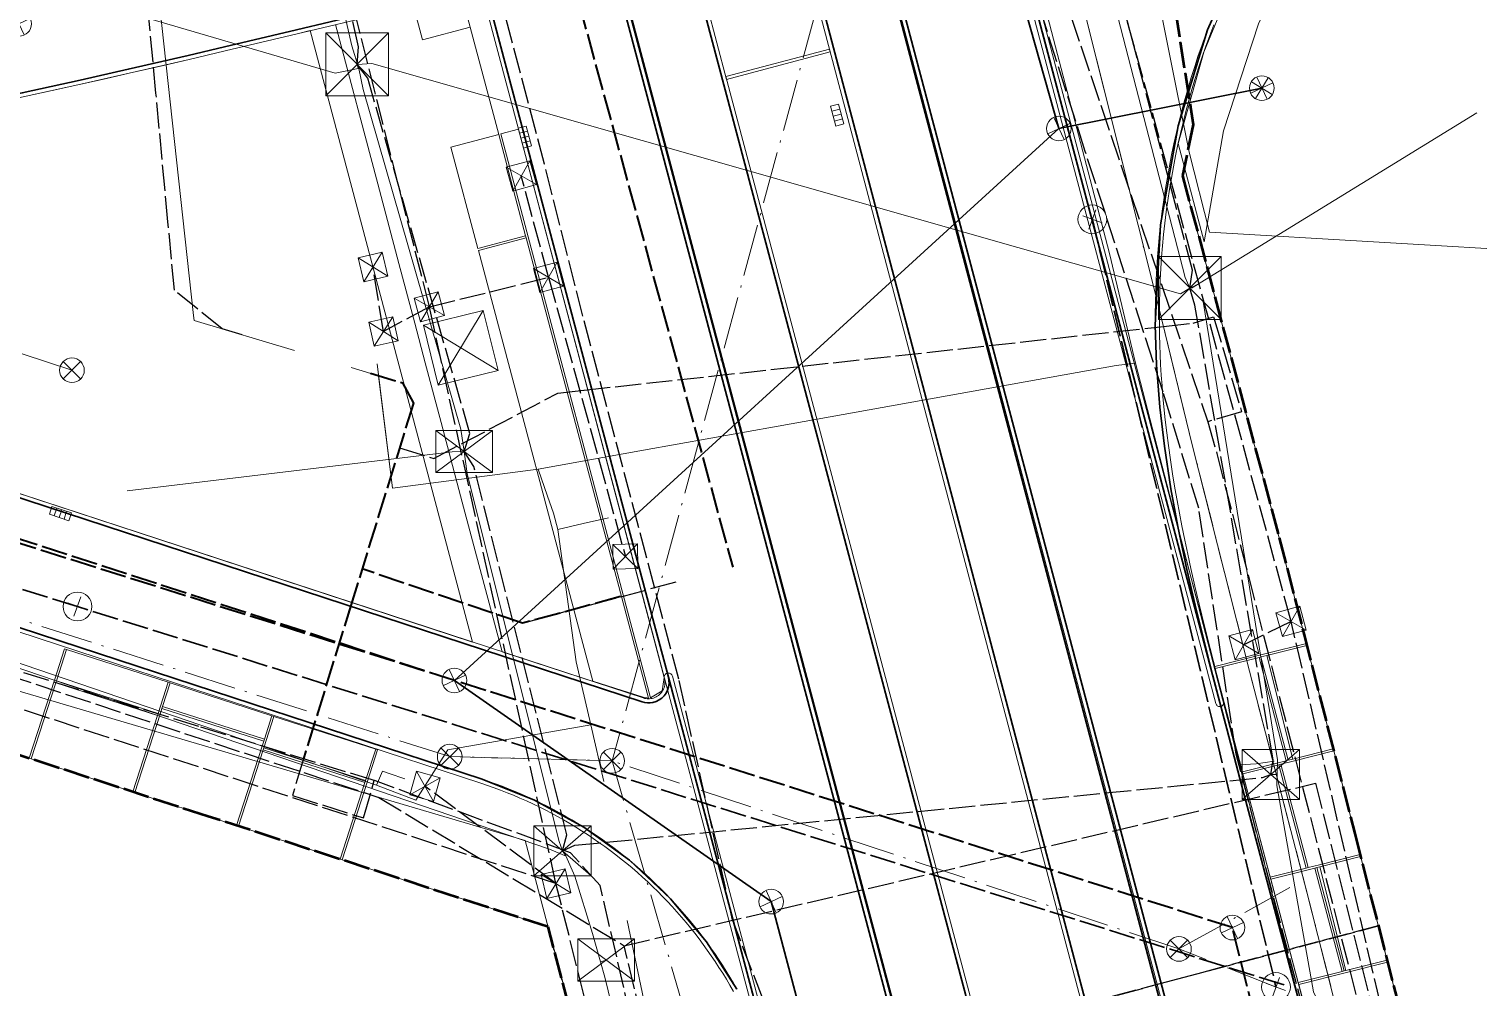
# Model space of a CAD drawing. Header units: metres. Extents: x 105014 to 106600, y 111320 to 118425.
# Drawn here: x 105329.2 to 105399.7, y 112750.4 to 112797 of the extents above; entities that cross this region are included whole.
import ezdxf

# ---------------------------------------------------------------- set-up
doc = ezdxf.new("R2010")
doc.units = ezdxf.units.M
doc.linetypes.add('DASHDOT', pattern=[3.556, 2.54, -0.508, 0, -0.508])
doc.linetypes.add('DASHED', pattern=[1.524, 1.27, -0.254])
for name, color, linetype, lineweight in [('00-BASE-LIMITE', 7, 'DASHED', 50), ('00-BASE-UE', 42, 'DASHED', 25), ('10-PAV-CALZADA-BRT', 12, 'CONTINUOUS', 30), ('10-PAV-CALZADA-MIXTA', 8, 'CONTINUOUS', 30), ('10-PAV-CICLORUTA', 76, 'CONTINUOUS', 18), ('10-PAV-SARDINEL', 252, 'CONTINUOUS', 13), ('20-EP-ZONA-DURA', 253, 'CONTINUOUS', 13), ('20-EP-ZONA-VERDE', 84, 'CONTINUOUS', 13), ('30-RED-ENEL-NODOS', 11, 'CONTINUOUS', 13), ('30-RED-ENEL-PROY', 1, 'DASHED', 25), ('30-RED-ETB-CAMARA', 151, 'CONTINUOUS', 13), ('30-RED-ETB-EXIST', 145, 'CONTINUOUS', 13), ('30-RED-ETB-PROY', 5, 'DASHED', 25), ('30-RED-MOVISTAR-PROY', 4, 'DASHED', 25), ('30-RED-VANTI-EXIST', 52, 'CONTINUOUS', 13), ('30-RED-VANTI-PROY', 2, 'DASHED', 25), ('30-RED-VANTI-RETIRO', 8, 'DASHDOT', 13), ('35-RH-ACUE-MATRIZ-PJ', 150, 'DASHED', 40), ('35-RH-ACUE-MENOR-EXIST', 151, 'CONTINUOUS', 13), ('35-RH-ACUE-MENOR-PROY', 5, 'DASHED', 25), ('35-RH-PLUV-COLECTOR', 96, 'CONTINUOUS', 30), ('35-RH-PLUV-INTERCEPTOR', 3, 'DASHED', 40), ('35-RH-PLUV-NODOS', 94, 'CONTINUOUS', 13), ('35-RH-PLUV-RETIRO', 8, 'DASHDOT', 13), ('36-RH-SAN-COLECTOR-PROY', 6, 'DASHED', 35), ('36-RH-SAN-POZOS', 216, 'CONTINUOUS', 13), ('60-PREDIAL-LOTE', 42, 'CONTINUOUS', 13)]:
    doc.layers.add(name, color=color, linetype=linetype, lineweight=lineweight)

# ---------------------------------------------------------------- blocks, each defined once
blk = doc.blocks.new('CAM_ETB_T_14')
for p, q in [((-1.39, -1.22), (1.39, 1.22)), ((-1.39, 1.22), (1.39, -1.22))]:
    blk.add_line(p, q)
blk.add_lwpolyline([(-1.39, -1.22), (1.39, -1.22), (1.39, 1.22), (-1.39, 1.22)], close=True)
blk = doc.blocks.new('CAM_ETB_T_16')
for p, q in [((-1.53, -1.53), (1.53, 1.53)), ((-1.53, 1.53), (1.53, -1.53))]:
    blk.add_line(p, q)
blk.add_lwpolyline([(-1.53, -1.53), (1.53, -1.53), (1.53, 1.53), (-1.53, 1.53)], close=True)
blk = doc.blocks.new('CAM_ETB_T_14A')
for p, q in [((-1.39, -1.22), (1.39, 1.22)), ((-1.39, 1.22), (1.39, -1.22))]:
    blk.add_line(p, q)
blk.add_lwpolyline([(-1.39, -1.22), (1.39, -1.22), (1.39, 1.22), (-1.39, 1.22)], close=True)
blk = doc.blocks.new('CAM_ETB_T_13')
for p, q in [((-1.375, -1.025), (1.375, 1.025)), ((-1.375, 1.025), (1.375, -1.025))]:
    blk.add_line(p, q)
blk.add_lwpolyline([(-1.375, -1.025), (1.375, -1.025), (1.375, 1.025), (-1.375, 1.025)], close=True)
blk = doc.blocks.new('CAJA_ENEL')
for p, q in [((-0.6, -0.6), (0.6, 0.6)), ((-0.6, 0.6), (0.6, -0.6))]:
    blk.add_line(p, q)
blk.add_lwpolyline([(-0.6, -0.6), (0.6, -0.6), (0.6, 0.6), (-0.6, 0.6)], close=True)
blk = doc.blocks.new('CT_ENEL')
for p, q in [((-1.5, -1.5), (1.5, 1.5)), ((-1.5, 1.5), (1.5, -1.5))]:
    blk.add_line(p, q)
blk.add_lwpolyline([(-1.5, -1.5), (1.5, -1.5), (1.5, 1.5), (-1.5, 1.5)], close=True)
blk = doc.blocks.new('POZO_SAN')
for p, q in [((-0.5, 0), (0.5, 0)), ((0, -0.5), (0, 0.5))]:
    blk.add_line(p, q)
blk.add_circle((0, 0), 0.7)
blk = doc.blocks.new('SUMIDERO')
for p, q in [((-0.25, -0.2), (-0.25, 0.2)), ((0, -0.2), (0, 0.2)), ((0.25, -0.2), (0.25, 0.2))]:
    blk.add_line(p, q)
blk.add_lwpolyline([(-0.5, -0.2), (0.5, -0.2), (0.5, 0.2), (-0.5, 0.2)], close=True)
blk = doc.blocks.new('POZO_PLUV')
for p, q in [((-0.42, -0.42), (0.42, 0.42)), ((-0.42, 0.42), (0.42, -0.42))]:
    blk.add_line(p, q)
blk.add_circle((0, 0), 0.6)

msp = doc.modelspace()

# ---------------------------------------------------------------- linework, layer by layer
at = {"layer": '00-BASE-LIMITE'}
for points in [[(105403.9137, 112818.8611), (105399.1897, 112815.9841), (105395.1695, 112813.6621), (105390.4523, 112811.0797), (105388.8345, 112810.2285), (105386.9195, 112809.2427), (105384.6201, 112808.0905), (105383.4393, 112807.5119), (105384.0041, 112803.9301), (105385.6897, 112793.2359), (105385.8225, 112792.3927), (105385.3009, 112789.8933), (105390.0035, 112772.2771), (105391.2157, 112767.5669), (105393.6763, 112757.8893), (105396.0021, 112748.7837), (105398.6051, 112738.5087), (105402.0385, 112725.0969)], [(105368.7619, 112699.3103), (105354.4515, 112753.3585), (105337.9219, 112758.7275), (105323.8061, 112763.3125), (105324.2143, 112764.6001), (105313.5091, 112768.2021), (105312.6971, 112768.4401), (105312.2591, 112768.5241), (105310.9491, 112768.9051), (105306.0401, 112770.4231), (105305.7745, 112770.5361), (105293.3541, 112774.4061), (105289.6941, 112775.5977), (105287.9911, 112776.1541)]]:
    msp.add_lwpolyline(points, dxfattribs=at)
at = {"layer": '00-BASE-UE'}
for points in [[(105384.0041, 112803.9301), (105385.6897, 112793.2359), (105385.8225, 112792.3927), (105385.3009, 112789.8933), (105390.0035, 112772.2771), (105391.2157, 112767.5669), (105393.6763, 112757.8893), (105394.8212, 112753.4073), (105357.0915, 112743.3877), (105354.4515, 112753.3585), (105337.9219, 112758.7275), (105323.8061, 112763.3125), (105324.2143, 112764.6001), (105313.5091, 112768.2021), (105312.6971, 112768.4401), (105312.2591, 112768.5241), (105310.9491, 112768.9051), (105306.0401, 112770.4231), (105305.7745, 112770.5361), (105293.3541, 112774.4061), (105289.6941, 112775.5977), (105287.9911, 112776.1541)], [(105368.7619, 112699.3103), (105357.0915, 112743.3877), (105394.8212, 112753.4073), (105396.0021, 112748.7837), (105396.0021, 112748.7837), (105398.6051, 112738.5087), (105402.0385, 112725.0969), (105406.1547, 112708.9561)]]:
    msp.add_lwpolyline(points, dxfattribs=at)
at = {"layer": '10-PAV-CALZADA-BRT'}
for points in [[(105369.4269, 112805.6577), (105420.4073, 112612.7045)], [(105412.9105, 112627.3773), (105366.4429, 112803.2507)], [(105361.1437, 112801.2933), (105371.9412, 112760.6341), (105394.7207, 112674.8553)], [(105391.3379, 112673.9571), (105368.5623, 112759.7211), (105357.7085, 112800.5921)]]:
    msp.add_lwpolyline(points, dxfattribs=at)
at = {"layer": '10-PAV-CALZADA-MIXTA'}
for points in [[(105384.8423, 112673.0919), (105374.5137, 112711.9853), (105368.9031, 112733.1131), (105365.9173, 112744.3563), (105365.6806, 112745.2479), (105360.3011, 112765.5049), (105359.2122, 112769.6053), (105351.6076, 112798.2411), (105349.2969, 112806.9424), (105349.2072, 112807.2803), (105346.9011, 112815.964), (105346.3181, 112818.1594), (105337.8211, 112851.5387), (105337.8177, 112851.5574), (105334.1546, 112873.8212)], [(105420.1563, 112614.9473), (105389.7224, 112729.9788), (105369.6824, 112805.7252)], [(105388.5062, 112801.4607), (105386.5148, 112796.9949), (105385.0831, 112792.3196), (105384.2326, 112787.5044), (105383.9759, 112782.6215), (105384.0375, 112780.6967), (105384.1971, 112778.6291), (105384.4193, 112776.7373), (105384.7365, 112774.6663), (105385.0743, 112772.8305), (105385.5127, 112770.7429), (105385.9127, 112769.0107), (105386.4453, 112766.8531), (105386.7777, 112765.5621), (105387.1147, 112764.272), (105385.2342, 112771.3798), (105377.8965, 112799.1125)], [(105377.8965, 112799.1125), (105378.4825, 112796.8977), (105378.4959, 112796.8495), (105387.1148, 112764.272), (105387.4555, 112762.9829), (105388.0939, 112760.5695), (105394.6933, 112735.6261), (105395.5053, 112732.5569), (105403.5419, 112702.1805)], [(105350.4087, 112798.9571), (105342.2119, 112796.9993), (105338.7099, 112796.1651), (105336.9579, 112795.7513), (105334.0359, 112795.0723), (105331.6953, 112794.5419), (105328.8819, 112793.9261), (105326.4153, 112793.4101), (105323.6405, 112792.8613), (105321.1117, 112792.3949), (105318.3511, 112791.9275), (105315.7807, 112791.5359), (105307.3477, 112790.5726), (105298.8731, 112790.0977), (105290.3853, 112790.1127), (105281.9125, 112790.6175)], [(105358.1622, 112797.9097), (105390.883, 112674.6961)], [(105363.6339, 112750.3151), (105362.1557, 112752.6196), (105360.4032, 112754.723), (105358.4035, 112756.5928), (105356.1874, 112758.2003), (105353.7892, 112759.5207), (105351.2457, 112760.5335), (105331.6483, 112766.9585), (105257.0695, 112791.4093)], [(105281.7125, 112789.6443), (105359.0229, 112764.2979), (105359.1529, 112764.2648), (105359.2861, 112764.2494), (105359.4202, 112764.2519), (105359.5527, 112764.2724), (105359.7064, 112764.32), (105359.8504, 112764.3916), (105359.9811, 112764.4854), (105360.0951, 112764.5989), (105360.1894, 112764.7293), (105360.2615, 112764.8731), (105360.3097, 112765.0265), (105360.3326, 112765.1858), (105360.3297, 112765.3466), (105360.3011, 112765.5049), (105365.6806, 112745.2479)]]:
    msp.add_lwpolyline(points, dxfattribs=at)
at = {"layer": '10-PAV-CICLORUTA'}
for points in [[(105350.6631, 112797.1223), (105348.3435, 112796.5063), (105347.9069, 112798.1501), (105350.2411, 112798.7111), (105350.6631, 112797.1223)], [(105353.3581, 112786.9741), (105351.0385, 112786.3581), (105349.7295, 112791.2873), (105352.0491, 112791.9033), (105353.3581, 112786.9741)], [(105359.3311, 112764.4817), (105359.0799, 112764.5205), (105356.6275, 112765.3119), (105351.0641, 112786.2615), (105353.3837, 112786.8775), (105359.3311, 112764.4817)]]:
    msp.add_lwpolyline(points, close=True, dxfattribs=at)
at = {"layer": '10-PAV-SARDINEL'}
for points in [[(105420.4073, 112612.7045), (105369.4313, 112805.6409), (105369.4544, 112805.631), (105369.4785, 112805.6242), (105369.5033, 112805.6204), (105389.5291, 112729.9276), (105419.963, 112614.8961)], [(105419.963, 112614.8961), (105389.5291, 112729.9276), (105369.5033, 112805.6204)], [(105369.6824, 112805.7252), (105389.7224, 112729.9788), (105420.1563, 112614.9473)], [(105391.0763, 112674.7475), (105358.3557, 112797.9605), (105357.6914, 112800.5236), (105357.7199, 112800.5491), (105368.5623, 112759.7211), (105391.3379, 112673.9571)], [(105386.8198, 112797.2353), (105386.6251, 112796.7174), (105386.4372, 112796.1959), (105386.2573, 112795.6739), (105386.0844, 112795.1484), (105385.9188, 112794.6208), (105385.7604, 112794.0905), (105385.6096, 112793.5585), (105385.4659, 112793.0237), (105385.33, 112792.4881), (105385.2014, 112791.95), (105385.0804, 112791.4109), (105384.9666, 112790.8685), (105384.8606, 112790.3259), (105384.762, 112789.7812), (105384.6711, 112789.2358), (105384.5879, 112788.6892), (105384.5121, 112788.1407), (105384.4438, 112787.5905), (105384.3835, 112787.0417), (105384.3308, 112786.4914), (105384.2856, 112785.939), (105384.2481, 112785.3878), (105384.2183, 112784.8357), (105384.1962, 112784.2831), (105384.1817, 112783.7299), (105384.175, 112783.1764), (105384.1759, 112782.6231), (105384.1829, 112782.1444), (105384.1953, 112781.6654), (105384.2135, 112781.1864), (105384.2372, 112780.7077), (105384.2686, 112780.1924), (105384.3055, 112779.6776), (105384.3481, 112779.1623), (105384.3961, 112778.6488), (105384.4622, 112778.0199), (105384.5361, 112777.3912), (105384.6173, 112776.7653), (105384.7153, 112776.075), (105384.8206, 112775.387), (105384.9337, 112774.6998), (105385.0406, 112774.0887), (105385.1528, 112773.4785), (105385.2705, 112772.8693), (105385.411, 112772.1739), (105385.5568, 112771.4795), (105385.708, 112770.7863), (105385.904, 112769.921), (105386.1072, 112769.0573), (105386.3696, 112767.979), (105386.6392, 112766.9022), (105386.8041, 112766.2572), (105386.9713, 112765.6125), (105387.3081, 112764.3229), (105387.3138, 112764.2904), (105387.3141, 112764.2573), (105387.309, 112764.2247), (105387.2986, 112764.1934), (105387.2831, 112764.1642), (105387.2631, 112764.1379), (105387.239, 112764.1153), (105387.2115, 112764.097), (105387.1814, 112764.0835), (105387.1494, 112764.0751), (105387.1165, 112764.072), (105387.0836, 112764.0745), (105387.0515, 112764.0823), (105387.0211, 112764.0953), (105386.9933, 112764.1131), (105386.9688, 112764.1353), (105386.9483, 112764.1611), (105386.9323, 112764.1901), (105386.9213, 112764.2212), (105385.0409, 112771.3286), (105377.7055, 112799.053)], [(105403.5419, 112702.1805), (105395.5053, 112732.5569), (105394.6933, 112735.6261), (105388.0939, 112760.5695), (105387.4555, 112762.9829), (105387.1148, 112764.272), (105378.4959, 112796.8495), (105378.4825, 112796.8977), (105377.8965, 112799.1125)], [(105377.8965, 112799.1125), (105385.2342, 112771.3798), (105387.1147, 112764.272), (105386.7777, 112765.5621), (105386.6104, 112766.2073), (105386.4453, 112766.8531), (105386.1754, 112767.931), (105385.9127, 112769.0107), (105385.7091, 112769.876), (105385.5127, 112770.7429), (105385.3612, 112771.4376), (105385.215, 112772.1335), (105385.0743, 112772.8305), (105384.9563, 112773.4414), (105384.8437, 112774.0534), (105384.7365, 112774.6663), (105384.6231, 112775.3554), (105384.5174, 112776.0458), (105384.4193, 112776.7373), (105384.3375, 112777.367), (105384.2635, 112777.9976), (105384.1971, 112778.6291), (105384.1488, 112779.1453), (105384.1061, 112779.662), (105384.069, 112780.1792), (105384.0375, 112780.6967), (105384.0137, 112781.1776), (105383.9955, 112781.6587), (105383.9829, 112782.1401), (105383.9759, 112782.6215), (105383.975, 112783.1775), (105383.9817, 112783.7334), (105383.9963, 112784.2892), (105384.0185, 112784.8448), (105384.0485, 112785.3999), (105384.0861, 112785.9547), (105384.1315, 112786.5088), (105384.1846, 112787.0622), (105384.2453, 112787.6149), (105384.3138, 112788.1666), (105384.3899, 112788.7174), (105384.4736, 112789.267), (105384.565, 112789.8155), (105384.664, 112790.3626), (105384.7706, 112790.9082), (105384.8847, 112791.4524), (105385.0065, 112791.9949), (105385.1357, 112792.5356), (105385.2725, 112793.0746), (105385.4167, 112793.6115), (105385.5684, 112794.1464), (105385.7274, 112794.6791), (105385.8939, 112795.2096), (105386.0678, 112795.7377), (105386.2489, 112796.2634), (105386.4374, 112796.7864), (105386.6331, 112797.3068)], [(105378.0898, 112799.1637), (105378.6755, 112796.9501), (105378.6889, 112796.9019), (105387.3082, 112764.3232), (105387.6489, 112763.034), (105388.2872, 112760.6207), (105394.8866, 112735.6773), (105395.6986, 112732.6081), (105403.7352, 112702.2317)], [(105328.8819, 112793.9261), (105330.2893, 112794.231), (105331.6953, 112794.5419), (105332.866, 112794.8053), (105334.0359, 112795.0723), (105335.4973, 112795.41), (105336.9579, 112795.7513), (105338.7099, 112796.1651), (105342.2119, 112796.9993), (105350.4087, 112798.9571)], [(105350.4497, 112798.7613), (105342.2583, 112796.8048), (105338.7561, 112795.9705), (105337.0037, 112795.5566), (105335.5426, 112795.2152), (105334.0807, 112794.8774), (105332.9102, 112794.6103), (105331.7389, 112794.3467), (105330.332, 112794.0356), (105328.9238, 112793.7305)], [(105384.649, 112673.0406), (105374.3204, 112711.934), (105368.7098, 112733.0618), (105365.724, 112744.305), (105365.4873, 112745.1966), (105360.1078, 112765.4536), (105359.0189, 112769.554), (105351.4143, 112798.1898)], [(105351.6076, 112798.2411), (105359.2122, 112769.6053), (105360.3011, 112765.5049), (105365.6806, 112745.2479), (105365.9173, 112744.3563), (105368.9031, 112733.1131), (105374.5137, 112711.9853), (105384.8423, 112673.0919)], [(105390.883, 112674.6961), (105358.1622, 112797.9097)], [(105358.3557, 112797.9605), (105391.0763, 112674.7475)], [(105257.0695, 112791.4093), (105331.6483, 112766.9585), (105351.2457, 112760.5335), (105351.5703, 112760.4243), (105351.8931, 112760.3101), (105352.2141, 112760.1908), (105352.5332, 112760.0666), (105352.8503, 112759.9375), (105353.1654, 112759.8034), (105353.4784, 112759.6645), (105353.7892, 112759.5207), (105354.0977, 112759.3721), (105354.4038, 112759.2187), (105354.7076, 112759.0606), (105355.0088, 112758.8978), (105355.3075, 112758.7303), (105355.6036, 112758.5582), (105355.8969, 112758.3815), (105356.1874, 112758.2003), (105356.4751, 112758.0146), (105356.7599, 112757.8245), (105357.0417, 112757.6299), (105357.3205, 112757.431), (105357.5961, 112757.2278), (105357.8685, 112757.0204), (105358.1377, 112756.8087), (105358.4035, 112756.5928), (105358.666, 112756.3729), (105358.925, 112756.1489), (105359.1805, 112755.9209), (105359.4324, 112755.689), (105359.6807, 112755.4532), (105359.9253, 112755.2135), (105360.1662, 112754.9701), (105360.4032, 112754.723), (105360.6364, 112754.4722), (105360.8656, 112754.2178), (105361.0909, 112753.9599), (105361.3121, 112753.6985), (105361.5293, 112753.4338), (105361.7423, 112753.1656), (105361.9511, 112752.8942), (105362.1557, 112752.6196), (105362.356, 112752.3418), (105362.5519, 112752.061), (105362.7435, 112751.7771), (105362.9306, 112751.4903), (105363.1132, 112751.2007), (105363.2914, 112750.9082), (105363.4649, 112750.613), (105363.6339, 112750.3151)], [(105363.4593, 112750.2176), (105363.2917, 112750.513), (105363.1197, 112750.8055), (105362.9425, 112751.0966), (105362.7621, 112751.3827), (105362.5776, 112751.6655), (105362.387, 112751.9478), (105362.192, 112752.2273), (105361.9944, 112752.5014), (105361.7916, 112752.7735), (105361.5847, 112753.0424), (105361.3737, 112753.3081), (105361.1585, 112753.5705), (105360.9393, 112753.8295), (105360.716, 112754.0852), (105360.489, 112754.3369), (105360.2578, 112754.5857), (105360.0227, 112754.8308), (105359.7846, 112755.0714), (105359.5418, 112755.3092), (105359.2956, 112755.5432), (105359.0467, 112755.7722), (105358.7927, 112755.9989), (105358.5364, 112756.2206), (105358.2763, 112756.4385), (105358.0121, 112756.653), (105357.7461, 112756.8622), (105357.4772, 112757.0669), (105357.203, 112757.2691), (105356.9269, 112757.4662), (105356.6476, 112757.659), (105356.3651, 112757.8476), (105356.0803, 112758.0314), (105355.7927, 112758.2108), (105355.5017, 112758.3861), (105355.2084, 112758.5566), (105354.913, 112758.7222), (105354.6139, 112758.8839), (105354.3126, 112759.0407), (105354.0108, 112759.192), (105353.7026, 112759.3404), (105353.3958, 112759.4824), (105353.0848, 112759.6204), (105352.7731, 112759.753), (105352.4592, 112759.8808), (105352.143, 112760.0039), (105351.8249, 112760.122), (105351.505, 112760.2352), (105351.1827, 112760.3437), (105331.586, 112766.7685), (105257.0092, 112791.2186)], [(105365.6806, 112745.2479), (105360.3011, 112765.5049), (105360.3194, 112765.4222), (105360.3305, 112765.3382), (105360.3346, 112765.2535), (105360.3314, 112765.1689), (105360.3211, 112765.0847), (105360.3037, 112765.0018), (105360.2794, 112764.9207), (105360.2483, 112764.8419), (105360.2106, 112764.766), (105360.1666, 112764.6935), (105360.1166, 112764.6251), (105360.0611, 112764.5611), (105360.0003, 112764.5021), (105359.9347, 112764.4484), (105359.8649, 112764.4005), (105359.7912, 112764.3586), (105359.7142, 112764.3232), (105359.6345, 112764.2944), (105359.5527, 112764.2724), (105359.4773, 112764.2585), (105359.401, 112764.2505), (105359.3244, 112764.2483), (105359.2478, 112764.252), (105359.1717, 112764.2615), (105359.0966, 112764.2768), (105359.0229, 112764.2979), (105281.7125, 112789.6443)], [(105281.781, 112789.8323), (105359.0807, 112764.4894), (105359.1446, 112764.4712), (105359.2054, 112764.4588), (105359.2654, 112764.4513), (105359.3257, 112764.4484), (105359.3874, 112764.4502), (105359.4488, 112764.4566), (105359.5084, 112764.4676), (105359.5745, 112764.4853), (105359.6387, 112764.5086), (105359.7002, 112764.5369), (105359.7586, 112764.5702), (105359.814, 112764.6081), (105359.8668, 112764.6513), (105359.9159, 112764.6989), (105359.9601, 112764.7498), (105360, 112764.8045), (105360.0357, 112764.8633), (105360.0657, 112764.924), (105360.0901, 112764.9857), (105360.1097, 112765.0509), (105360.1236, 112765.1171), (105360.1319, 112765.1852), (105360.1344, 112765.2526), (105360.1312, 112765.32), (105360.1222, 112765.3879), (105360.1077, 112765.4536), (105360.1058, 112765.4618), (105360.1013, 112765.4959), (105360.1027, 112765.5303), (105360.11, 112765.5639), (105360.1229, 112765.5957), (105360.1411, 112765.6249), (105360.1641, 112765.6505), (105360.1911, 112765.6719), (105360.2213, 112765.6882), (105360.2539, 112765.6992), (105360.2879, 112765.7044), (105360.3223, 112765.7037), (105360.356, 112765.6972), (105360.3882, 112765.6849), (105360.4177, 112765.6673), (105360.4438, 112765.645), (105360.4657, 112765.6184), (105360.4827, 112765.5886), (105360.4944, 112765.5562), (105360.4965, 112765.548), (105365.8737, 112745.3)]]:
    msp.add_lwpolyline(points, dxfattribs=at)
at = {"layer": '20-EP-ZONA-DURA'}
for points in [[(105361.7094, 112799.9426), (105366.7576, 112801.2764), (105368.1741, 112795.9154), (105363.1343, 112794.5769), (105361.7094, 112799.9426)], [(105389.3733, 112766.6537), (105386.8645, 112766.0229), (105386.8041, 112766.2572), (105386.6392, 112766.9022), (105386.3696, 112767.979), (105386.1072, 112769.0573), (105385.904, 112769.921), (105385.708, 112770.7863), (105385.5568, 112771.4795), (105385.411, 112772.1739), (105385.2705, 112772.8693), (105385.1528, 112773.4785), (105385.0406, 112774.0887), (105384.9337, 112774.6998), (105384.8206, 112775.387), (105384.7153, 112776.075), (105384.6173, 112776.7653), (105384.5361, 112777.3912), (105384.4622, 112778.0199), (105384.3961, 112778.6488), (105384.3481, 112779.1623), (105384.3055, 112779.6776), (105384.2686, 112780.1924), (105384.2372, 112780.7077), (105384.2135, 112781.1864), (105384.1953, 112781.6654), (105384.1829, 112782.1444), (105384.1759, 112782.6231), (105384.175, 112783.1764), (105384.1817, 112783.7299), (105384.1962, 112784.2831), (105384.2183, 112784.8357), (105384.2481, 112785.3878), (105384.2856, 112785.939), (105384.3308, 112786.4914), (105384.3835, 112787.0417), (105384.4438, 112787.5905), (105384.5121, 112788.1407), (105384.5879, 112788.6892), (105384.6711, 112789.2358), (105384.762, 112789.7812), (105384.8606, 112790.3259), (105384.9666, 112790.8685), (105385.0804, 112791.4109), (105385.0906, 112791.4566), (105385.3827, 112790.3538), (105385.3009, 112789.8933), (105390.0035, 112772.2771), (105391.2157, 112767.5669), (105391.3232, 112767.1441), (105389.3733, 112766.6537)], [(105392.6281, 112762.0119), (105390.6631, 112761.5177), (105389.3975, 112766.5567), (105391.3479, 112767.0471), (105392.6281, 112762.0119)], [(105335.4592, 112763.6331), (105334.2601, 112759.9169), (105329.3142, 112761.5234), (105330.5104, 112765.2297), (105335.4592, 112763.6331)], [(105340.5335, 112762.0999), (105339.3005, 112758.2797), (105337.9219, 112758.7275), (105334.3552, 112759.886), (105335.5849, 112763.6971), (105335.677, 112763.9825), (105340.6257, 112762.3853), (105340.5335, 112762.0999)], [(105345.5468, 112760.3773), (105344.3422, 112756.6421), (105339.3958, 112758.2487), (105340.598, 112761.9739), (105345.5468, 112760.3773)], [(105393.9353, 112756.8755), (105391.9557, 112756.3777), (105391.4109, 112756.2413), (105390.0813, 112761.2685), (105390.6875, 112761.4207), (105392.6528, 112761.9149), (105393.6763, 112757.8893), (105393.9353, 112756.8755)], [(105393.9353, 112756.8755), (105396.0021, 112748.7837), (105396.5542, 112746.6042), (105394.5405, 112746.0979), (105392.2799, 112745.5293), (105390.9499, 112750.5569), (105393.2723, 112751.1407), (105395.2689, 112751.6429), (105395.2447, 112751.7397), (105393.2479, 112751.2377), (105391.9801, 112756.2809), (105393.9573, 112756.7781), (105393.9353, 112756.8755)]]:
    msp.add_lwpolyline(points, close=True, dxfattribs=at)
for points in [[(105347.9069, 112798.1501), (105348.3435, 112796.5063), (105350.663, 112797.1223), (105352.049, 112791.9033), (105349.7295, 112791.2873), (105351.0385, 112786.3581), (105353.358, 112786.9741), (105353.3836, 112786.8775), (105351.0641, 112786.2615), (105356.6275, 112765.3119), (105359.0799, 112764.5205), (105359.3311, 112764.4817), (105359.3398, 112764.4488), (105359.3257, 112764.4484), (105359.2654, 112764.4513), (105359.2054, 112764.4588), (105359.1446, 112764.4712), (105359.0807, 112764.4894), (105352.2129, 112766.741), (105350.2801, 112774.0189), (105349.2521, 112777.8903), (105348.4809, 112780.7939), (105347.9669, 112782.7295), (105347.1957, 112785.6331), (105346.1677, 112789.5045), (105344.1115, 112797.2473)], [(105257.0092, 112791.2186), (105331.586, 112766.7685), (105351.1827, 112760.3437), (105351.505, 112760.2352), (105351.8249, 112760.122), (105352.143, 112760.0039), (105352.4592, 112759.8808), (105352.7731, 112759.753), (105353.0848, 112759.6204), (105353.3958, 112759.4824), (105353.7026, 112759.3404), (105354.0108, 112759.192), (105354.3126, 112759.0407), (105354.6139, 112758.8839), (105354.913, 112758.7222), (105355.2084, 112758.5566), (105355.5017, 112758.3861), (105355.7927, 112758.2108), (105356.0803, 112758.0314), (105356.3651, 112757.8476), (105356.6476, 112757.659), (105356.9269, 112757.4662), (105357.203, 112757.2691), (105357.4772, 112757.0669), (105357.7461, 112756.8622), (105358.0121, 112756.653), (105358.2763, 112756.4385), (105358.5364, 112756.2206), (105358.7927, 112755.9989), (105359.0467, 112755.7722), (105359.2956, 112755.5432), (105359.5418, 112755.3092), (105359.7846, 112755.0714), (105360.0227, 112754.8308), (105360.2578, 112754.5857), (105360.489, 112754.3369), (105360.716, 112754.0852), (105360.9393, 112753.8295), (105361.1585, 112753.5705), (105361.3737, 112753.3081), (105361.5847, 112753.0424), (105361.7916, 112752.7735), (105361.9944, 112752.5014), (105362.192, 112752.2273), (105362.387, 112751.9478), (105362.5776, 112751.6655), (105362.7621, 112751.3827), (105362.9425, 112751.0966), (105363.1197, 112750.8055), (105363.2917, 112750.513), (105363.4593, 112750.2176)], [(105361.2902, 112727.5299), (105354.4515, 112753.3585), (105344.4373, 112756.6112), (105345.6725, 112760.4413), (105346.1639, 112761.9639), (105346.0684, 112761.9948), (105341.1201, 112763.5918), (105341.0251, 112763.6225), (105336.0763, 112765.2197), (105335.9849, 112765.2507), (105331.0325, 112766.8475), (105330.9373, 112766.8783), (105330.4459, 112765.3557), (105329.2191, 112761.5543), (105324.2737, 112763.1606)]]:
    msp.add_lwpolyline(points, dxfattribs=at)
at = {"layer": '20-EP-ZONA-VERDE'}
for points in [[(105394.5431, 112806.6951), (105391.4274, 112802.1921), (105388.9926, 112797.2874), (105387.2894, 112792.0831), (105386.3535, 112786.6879), (105385.0905, 112791.4569), (105386.3352, 112795.8997), (105388.0843, 112800.1691), (105390.3145, 112804.208), (105392.9959, 112807.9625), (105398.3318, 112813.7717), (105404.2029, 112819.0393), (105407.7717, 112821.3524), (105408.5465, 112821.8527), (105410.1535, 112822.9445), (105410.8894, 112823.4445), (105413.2317, 112825.0357), (105415.2669, 112826.4998), (105415.9897, 112827.0187), (105410.4159, 112822.1659), (105404.9807, 112817.1584), (105399.6883, 112812.0001), (105394.5431, 112806.6951)], [(105350.7797, 112767.2109), (105281.7749, 112789.8343), (105281.5744, 112790.1798), (105281.8949, 112790.4183), (105290.3792, 112789.9127), (105298.8786, 112789.8977), (105307.3646, 112790.3733), (105315.8091, 112791.3379), (105318.3829, 112791.7299), (105321.1467, 112792.1979), (105323.6781, 112792.6649), (105326.4553, 112793.2141), (105328.9237, 112793.7307), (105331.7389, 112794.3467), (105334.0807, 112794.8773), (105337.0037, 112795.5567), (105338.7561, 112795.9705), (105342.2583, 112796.8047), (105342.8813, 112796.9537), (105350.7797, 112767.2109)], [(105360.0989, 112765.4871), (105359.991, 112764.8375), (105359.4327, 112764.4889), (105352.1457, 112791.9289), (105353.0155, 112792.1599), (105360.0989, 112765.4871)], [(105331.0325, 112766.8475), (105330.541, 112765.3248), (105330.5104, 112765.2297), (105329.3143, 112761.5235), (105329.2191, 112761.5543), (105330.4459, 112765.3557), (105330.9373, 112766.8783), (105331.0325, 112766.8475)], [(105335.9811, 112765.2505), (105335.4898, 112763.728), (105330.541, 112765.3248), (105331.0325, 112766.8475), (105335.9811, 112765.2505)], [(105391.3479, 112767.0471), (105389.3975, 112766.5567), (105389.1171, 112766.4861), (105389.0201, 112766.4618), (105386.8895, 112765.9261), (105386.8645, 112766.0229), (105389.3733, 112766.6537), (105391.3231, 112767.1441), (105391.3479, 112767.0471)], [(105390.3468, 112761.4383), (105388.2129, 112760.9017), (105386.8895, 112765.9261), (105389.0201, 112766.4618), (105390.3468, 112761.4383)], [(105390.4435, 112761.4631), (105390.3468, 112761.4383), (105389.0201, 112766.4618), (105389.1171, 112766.4861), (105390.4435, 112761.4631)], [(105335.4898, 112763.728), (105335.4592, 112763.6331), (105330.5104, 112765.2297), (105330.541, 112765.3248), (105335.4898, 112763.728)], [(105336.0763, 112765.2197), (105335.7077, 112764.0776), (105335.677, 112763.9825), (105335.5849, 112763.6971), (105334.3553, 112759.8861), (105334.2601, 112759.9169), (105335.4592, 112763.6331), (105335.4898, 112763.728), (105335.9811, 112765.2505), (105336.0763, 112765.2197)], [(105341.0251, 112763.6225), (105340.6565, 112762.4805), (105335.7077, 112764.0776), (105336.0763, 112765.2197), (105341.0251, 112763.6225)], [(105340.6565, 112762.4805), (105340.6257, 112762.3853), (105335.677, 112763.9825), (105335.7077, 112764.0776), (105340.6565, 112762.4805)], [(105341.1201, 112763.5918), (105340.6287, 112762.069), (105340.598, 112761.9739), (105339.3959, 112758.2491), (105339.3005, 112758.2797), (105340.5335, 112762.0999), (105340.6257, 112762.3853), (105340.6565, 112762.4805), (105341.0251, 112763.6225), (105341.1201, 112763.5918)], [(105346.0687, 112761.9947), (105345.5774, 112760.4723), (105340.6287, 112762.069), (105341.1201, 112763.5918), (105346.0687, 112761.9947)], [(105345.5774, 112760.4723), (105345.5468, 112760.3773), (105340.598, 112761.9739), (105340.6287, 112762.069), (105345.5774, 112760.4723)], [(105346.1639, 112761.9639), (105345.6725, 112760.4413), (105344.4373, 112756.6113), (105344.3421, 112756.6419), (105345.5468, 112760.3773), (105345.5774, 112760.4723), (105346.0687, 112761.9947), (105346.1639, 112761.9639)], [(105392.6583, 112761.9163), (105390.6875, 112761.4207), (105390.0813, 112761.2685), (105389.9843, 112761.2438), (105388.2385, 112760.8049), (105388.2129, 112760.9017), (105390.3468, 112761.4383), (105390.4435, 112761.4631), (105390.6631, 112761.5177), (105392.6339, 112762.0133), (105392.6583, 112761.9163)], [(105391.3142, 112756.2165), (105389.5685, 112755.7775), (105388.2385, 112760.8049), (105389.9843, 112761.2438), (105391.3142, 112756.2165)], [(105391.4109, 112756.2413), (105391.3142, 112756.2165), (105389.9843, 112761.2438), (105390.0813, 112761.2685), (105391.4109, 112756.2413)], [(105393.9573, 112756.7781), (105391.9801, 112756.2809), (105391.8244, 112756.2419), (105391.7278, 112756.2172), (105389.5941, 112755.6809), (105389.5685, 112755.7775), (105391.3142, 112756.2165), (105391.4109, 112756.2413), (105391.9557, 112756.3777), (105393.9353, 112756.8755), (105393.9573, 112756.7781)], [(105393.058, 112751.1899), (105390.9243, 112750.6535), (105389.5941, 112755.6809), (105391.7278, 112756.2172), (105393.058, 112751.1899)], [(105393.1545, 112751.2149), (105393.058, 112751.1899), (105391.7278, 112756.2172), (105391.8244, 112756.2419), (105393.1545, 112751.2149)], [(105395.2689, 112751.6429), (105393.2723, 112751.1407), (105390.9499, 112750.5569), (105390.9243, 112750.6535), (105393.058, 112751.1899), (105393.1545, 112751.2149), (105393.2479, 112751.2377), (105395.2447, 112751.7397), (105395.2689, 112751.6429)]]:
    msp.add_lwpolyline(points, close=True, dxfattribs=at)
msp.add_lwpolyline([(105394.9139, 112674.9067), (105363.0953, 112794.7235), (105368.1365, 112796.0573), (105412.7001, 112627.3907)], dxfattribs=at)
at = {"layer": '30-RED-ENEL-PROY'}
for points in [[(105348.6809, 112783.5167), (105340.6927, 112815.0525)], [(105390.5825, 112768.2109), (105379.7527, 112807.9371)], [(105354.4735, 112784.9551), (105353.1497, 112789.8907)], [(105346.4483, 112782.3207), (105345.9399, 112785.4495)], [(105348.6809, 112783.5167), (105354.4735, 112784.9551)], [(105354.4735, 112784.9551), (105358.2095, 112771.3711)], [(105348.6809, 112783.5167), (105346.4483, 112782.3207)], [(105354.8349, 112755.4595), (105348.6809, 112783.5167)], [(105390.5825, 112768.2109), (105388.2851, 112767.0825)], [(105395.2685, 112748.1281), (105390.5825, 112768.2109)], [(105354.8349, 112755.4595), (105327.8609, 112764.2619)], [(105354.8349, 112755.4595), (105348.4661, 112760.1939)], [(105361.4157, 112729.2901), (105354.8349, 112755.4595)]]:
    msp.add_lwpolyline(points, dxfattribs=at)
at = {"layer": '30-RED-ETB-EXIST'}
for points in [[(105385.657, 112784.429), (105385.43, 112784.945), (105376.131, 112820.997), (105376.077, 112821.184)], [(105270.155, 112816.418), (105270.647, 112816.43), (105344.101, 112794.878), (105345.211, 112795.11), (105345.169, 112795.31)], [(105345.169, 112795.31), (105345.248, 112795.118), (105344.913, 112796.221), (105340.463, 112815.604), (105340.541, 112815.622)], [(105345.169, 112795.31), (105345.885, 112795.354), (105385.202, 112784.158), (105385.657, 112784.429)], [(105350.367, 112776.477), (105350.215, 112777.567), (105345.458, 112794.089), (105345.248, 112795.118), (105345.211, 112795.11), (105345.169, 112795.31)], [(105385.657, 112784.429), (105385.967, 112784.577), (105385.743, 112784.43), (105399.605, 112792.948)], [(105389.593, 112760.77), (105389.905, 112760.763), (105389.921, 112761.481), (105386.305, 112783.773), (105385.657, 112784.429)], [(105333.983, 112774.562), (105349.788, 112776.468), (105350.367, 112776.477)], [(105355.152, 112757.057), (105354.984, 112757.503), (105350.519, 112775.387), (105350.367, 112776.477)], [(105309.228, 112772.358), (105309.139, 112772.389), (105309.199, 112772.56), (105309.798, 112772.394), (105354.522, 112757.138), (105355.323, 112756.8), (105355.152, 112757.057)], [(105392.308, 112748.784), (105392.297, 112748.822), (105391.663, 112750.192), (105389.894, 112760.236), (105389.905, 112760.763), (105389.593, 112760.77)], [(105357.273, 112751.739), (105356.997, 112751.66), (105356.607, 112753.026), (105355.759, 112755.822), (105355.312, 112756.815), (105355.152, 112757.057)], [(105364.165, 112722.611), (105364.102, 112722.66), (105357.212, 112750.909), (105356.997, 112751.66), (105357.273, 112751.739)]]:
    msp.add_lwpolyline(points, dxfattribs=at)
at = {"layer": '30-RED-ETB-PROY'}
for points in [[(105385.657, 112784.429), (105385.788, 112785.295), (105376.377, 112821.263), (105376.12, 112821.196)], [(105345.169, 112795.31), (105345.229, 112796.165), (105340.986, 112815.103), (105340.541, 112815.622)], [(105350.367, 112776.477), (105350.649, 112777.357), (105345.68, 112794.636), (105345.169, 112795.31)], [(105389.593, 112760.77), (105389.707, 112761.474), (105385.904, 112783.606), (105385.657, 112784.429)], [(105355.152, 112757.057), (105355.36, 112757.835), (105350.842, 112775.752), (105350.367, 112776.477)], [(105355.152, 112757.057), (105355.758, 112757.321), (105389.186, 112760.622), (105389.593, 112760.77)]]:
    msp.add_lwpolyline(points, dxfattribs=at)
at = {"layer": '30-RED-MOVISTAR-PROY'}
for points in [[(105293.3623, 112777.0989), (105346.2173, 112759.6531), (105358.153, 112752.4342)], [(105358.153, 112752.4342), (105391.7664, 112760.338)], [(105391.7664, 112760.338), (105404.7437, 112708.8721)], [(105376.8583, 112674.7729), (105358.153, 112752.4342)]]:
    msp.add_lwpolyline(points, dxfattribs=at)
at = {"layer": '30-RED-VANTI-EXIST'}
msp.add_lwpolyline([(105404.174, 112704.7463), (105399.4901, 112723.0879), (105395.1871, 112739.8297), (105391.4599, 112754.6095), (105388.5559, 112765.7855), (105385.7759, 112776.8073), (105384.1601, 112783.4215), (105380.0941, 112799.6583), (105375.8063, 112816.3761), (105372.2757, 112829.6353), (105369.5193, 112839.9789), (105369.2644, 112841.0077)], dxfattribs=at)
at = {"layer": '30-RED-VANTI-PROY'}
for points in [[(105370.8717, 112727.7386), (105367.6003, 112740.4501), (105365.9161, 112746.3363), (105364.9097, 112749.8135), (105363.4193, 112753.6937), (105360.8135, 112765.3983), (105356.1427, 112783.0601), (105354.2839, 112790.4611), (105347.9201, 112814.3913), (105345.8427, 112821.9247), (105340.7719, 112840.2541), (105339.0697, 112847.9581), (105337.7281, 112853.7557), (105335.1097, 112861.1567), (105334.4737, 112866.8803), (105334.4435, 112872.6391)], [(105404.174, 112704.7463), (105402.9895, 112704.4563), (105396.6479, 112728.4693), (105387.9059, 112761.7587), (105386.0875, 112773.7159), (105384.3641, 112779.3589), (105380.5699, 112791.0797), (105377.9201, 112799.4449), (105375.3649, 112809.1649), (105375.2443, 112810.5545), (105373.5309, 112817.1261), (105371.2705, 112824.9245), (105370.1995, 112831.9597), (105369.2644, 112841.0077)]]:
    msp.add_lwpolyline(points, dxfattribs=at)
at = {"layer": '30-RED-VANTI-RETIRO'}
msp.add_lwpolyline([(105404.174, 112704.7463), (105399.4901, 112723.0879), (105395.1871, 112739.8297), (105391.4599, 112754.6095), (105388.5559, 112765.7855), (105385.7759, 112776.8073), (105384.1601, 112783.4215), (105380.0941, 112799.6583), (105375.8063, 112816.3761), (105372.2757, 112829.6353), (105369.5193, 112839.9789), (105369.2644, 112841.0077)], dxfattribs=at)
at = {"layer": '35-RH-ACUE-MATRIZ-PJ'}
for points in [[(105354.3102, 112872.6247), (105348.677, 112872.3574), (105339.3455, 112872.0888), (105340.1054, 112866.2419), (105343.2989, 112849.6234), (105344.06, 112846.2737), (105345.3551, 112840.5741), (105347.1048, 112834.3239), (105355.5593, 112799.7184), (105363.4299, 112770.852)], [(105345.8137, 112780.2864), (105347.3691, 112779.822), (105347.8995, 112778.8288), (105344.9231, 112769.1953), (105342.5559, 112761.5333)], [(105357.9752, 112769.4224), (105353.2077, 112768.1214), (105345.4087, 112770.7671)]]:
    msp.add_lwpolyline(points, dxfattribs=at)
at = {"layer": '35-RH-ACUE-MENOR-EXIST'}
for points in [[(105430.12, 113196.66), (105430.47, 113184.09), (105429.71, 113172.11), (105427.46, 113149.85), (105418.35, 113096.42), (105402.88, 113040.6), (105370.95, 112932.9), (105365.94, 112912.26), (105364.32, 112879.99), (105365.5, 112853.31), (105367.86, 112839.31), (105381.75, 112786.11)], [(105430.12, 113196.66), (105430.47, 113184.09), (105429.71, 113172.11), (105427.46, 113149.85), (105418.35, 113096.42), (105402.88, 113040.6), (105370.95, 112932.9), (105365.94, 112912.26), (105364.32, 112879.99), (105365.5, 112853.31), (105367.86, 112839.31), (105381.75, 112786.11)], [(105142.7782, 112826.6219), (105290.85, 112779.12), (105346.1, 112760.24)], [(105337.2364, 112782.8473), (105337.21, 112783.09), (105335.4627, 112799.1582), (105334.25, 112810.31), (105332.57, 112816.32)], [(105381.75, 112786.11), (105383.01, 112780.78)], [(105381.75, 112786.11), (105383.01, 112780.78)], [(105342.1266, 112781.3872), (105337.2364, 112782.8473)], [(105346.89, 112774.69), (105346.14, 112780.74)], [(105382.08, 112780.66), (105383.01, 112780.78)], [(105382.08, 112780.66), (105383.01, 112780.78)], [(105383.01, 112780.78), (105388.07, 112761.24)], [(105383.01, 112780.78), (105388.07, 112761.24)], [(105346.89, 112774.69), (105346.2109, 112780.1678), (105344.8766, 112780.5662)], [(105346.89, 112774.69), (105346.2109, 112780.1678)], [(105382.08, 112780.66), (105365.643, 112777.7129), (105359.0869, 112776.5374), (105353.97, 112775.62)], [(105382.08, 112780.66), (105365.643, 112777.7129), (105359.0869, 112776.5374), (105353.97, 112775.62)], [(105353.97, 112775.62), (105346.89, 112774.69)], [(105353.97, 112775.62), (105346.89, 112774.69)], [(105353.97, 112775.62), (105354.42, 112774.31)], [(105353.97, 112775.62), (105354.42, 112774.31)], [(105354.42, 112774.31), (105354.71, 112773.48)], [(105354.42, 112774.31), (105354.71, 112773.48)], [(105354.71, 112773.48), (105354.93, 112772.68)], [(105354.71, 112773.48), (105354.93, 112772.68)], [(105354.93, 112772.68), (105356.15, 112772.98)], [(105354.93, 112772.68), (105356.15, 112772.98)], [(105356.15, 112772.98), (105357.39, 112773.25)], [(105356.15, 112772.98), (105357.39, 112773.25)], [(105354.93, 112772.68), (105355.82, 112766.25)], [(105354.93, 112772.68), (105355.82, 112766.25)], [(105355.82, 112766.25), (105356.53, 112763.19)], [(105355.82, 112766.25), (105356.53, 112763.19)], [(105346.1, 112760.24), (105348.02, 112759.52), (105349.57, 112761.97), (105356.53, 112763.19)], [(105346.1, 112760.24), (105348.02, 112759.52), (105349.57, 112761.97), (105356.53, 112763.19)], [(105356.53, 112763.19), (105357.16, 112760.42)], [(105356.53, 112763.19), (105357.16, 112760.42)], [(105388.07, 112761.24), (105388.88, 112761.28), (105389.75, 112761.41)], [(105388.07, 112761.24), (105388.88, 112761.28), (105389.75, 112761.41)], [(105388.07, 112761.24), (105400.8118, 112710.7836)], [(105388.07, 112761.24), (105400.8118, 112710.7836)], [(105346.1, 112760.24), (105346.4, 112760.93), (105346.72, 112760.81), (105347.49, 112760.55)], [(105346.1, 112760.24), (105346.4, 112760.93), (105346.72, 112760.81), (105347.49, 112760.55)], [(105358.3047, 112753.6683), (105368.2054, 112706.2943)]]:
    msp.add_lwpolyline(points, dxfattribs=at)
at = {"layer": '35-RH-ACUE-MENOR-PROY'}
for points in [[(105404.0928, 113003.9217), (105395.782, 112973.4496), (105391.8451, 112959.0454), (105390.9603, 112955.8084), (105386.8201, 112953.5303), (105377.6945, 112925.8918), (105372.9754, 112911.4619), (105372.9844, 112910.4227), (105373.0819, 112899.1854), (105373.0994, 112897.1686), (105370.6587, 112862.167), (105375.5872, 112826.8067), (105378.3449, 112807.0202), (105378.474, 112805.491), (105378.8918, 112800.5401), (105384.2738, 112784.6049), (105386.5313, 112777.9287), (105386.9695, 112776.3861), (105395.6709, 112742.5019), (105399.2767, 112728.4609), (105410.5995, 112682.2575)], [(105370.691, 112701.8888), (105366.544, 112717.8541), (105361.1677, 112738.5522), (105358.4748, 112748.9194), (105356.9812, 112755.3645), (105355.5454, 112756.9563), (105346.0551, 112760.4521), (105337.4682, 112763.1052), (105295.1801, 112776.042), (105256.8634, 112788.2406), (105255.2416, 112788.7872), (105239.0869, 112794.2322), (105238.0991, 112794.5682), (105147.1597, 112825.2163)], [(105339.5681, 112782.1511), (105338.5972, 112782.441), (105336.2787, 112784.3268), (105335.9691, 112787.6449), (105335.3844, 112793.9113), (105333.6491, 112812.2865), (105333.2201, 112816.9076), (105333.0834, 112818.3798)], [(105337.4682, 112763.1052), (105295.1801, 112776.042), (105256.8634, 112788.2406), (105255.2416, 112788.7872)], [(105347.2282, 112776.6562), (105348.8979, 112776.1403), (105354.9316, 112779.3257), (105356.1999, 112779.4652), (105384.3708, 112782.5646), (105385.8264, 112782.7248), (105386.815, 112783.0253), (105387.2543, 112781.5305), (105388.1721, 112778.4091), (105386.5313, 112777.9287)], [(105345.8137, 112780.2864), (105347.3691, 112779.822), (105347.8995, 112778.8288), (105344.9231, 112769.1953), (105342.5559, 112761.5333)], [(105360.6647, 112770.1202), (105353.2077, 112768.1214), (105345.4087, 112770.7671)], [(105342.5559, 112761.5333), (105342.023, 112759.7465), (105345.4731, 112758.6549), (105345.9998, 112760.4692)]]:
    msp.add_lwpolyline(points, dxfattribs=at)
at = {"layer": '35-RH-PLUV-COLECTOR'}
for points in [[(105373.5377, 112812.5536), (105379.2899, 112792.1909)], [(105373.5377, 112812.5536), (105379.2899, 112792.1909)], [(105389.158, 112794.1568), (105379.2899, 112792.1909)], [(105379.2899, 112792.1909), (105349.8961, 112765.3418)], [(105379.2899, 112792.1909), (105349.8961, 112765.3418)], [(105365.2989, 112754.5805), (105349.8961, 112765.3418)], [(105365.2989, 112754.5805), (105349.8961, 112765.3418)], [(105373.6746, 112722.9308), (105365.2989, 112754.5805)], [(105373.6746, 112722.9308), (105365.2989, 112754.5805)]]:
    msp.add_lwpolyline(points, dxfattribs=at)
at = {"layer": '35-RH-PLUV-INTERCEPTOR'}
for points in [[(105349.8961, 112765.3418), (105303.4264, 112780.4595)], [(105349.8961, 112765.3418), (105311.1666, 112777.5471)], [(105387.7272, 112753.319), (105349.8961, 112765.3418)], [(105387.7272, 112753.319), (105349.8961, 112765.3418)], [(105399.2142, 112707.5861), (105387.7272, 112753.319)], [(105399.2142, 112707.5861), (105387.7272, 112753.319)]]:
    msp.add_lwpolyline(points, dxfattribs=at)
at = {"layer": '35-RH-PLUV-RETIRO'}
for points in [[(105369.4299, 112805.1339), (105357.5654, 112761.4292)], [(105331.299, 112780.433), (105291.656, 112793.475)], [(105349.6673, 112761.635), (105303.91, 112776.248)], [(105385.1271, 112752.2801), (105357.5654, 112761.4292), (105349.6673, 112761.635)], [(105349.6673, 112761.635), (105357.5654, 112761.4292)], [(105395.8897, 112626.0572), (105385.4752, 112664.6562), (105357.5654, 112761.4292)], [(105389.8467, 112750.4272), (105385.1271, 112752.2801), (105390.5251, 112755.2631)]]:
    msp.add_lwpolyline(points, dxfattribs=at)
at = {"layer": '36-RH-SAN-COLECTOR-PROY'}
for points in [[(105331.5667, 112768.9395), (105255.2034, 112792.7856)], [(105380.9164, 112787.7739), (105389.8464, 112750.4267)], [(105390.2383, 112750.5299), (105331.5667, 112768.9395)]]:
    msp.add_lwpolyline(points, dxfattribs=at)
at = {"layer": '60-PREDIAL-LOTE'}
msp.add_lwpolyline([(105458.5736, 112782.7036), (105444.2394, 112783.742), (105423.0436, 112784.995), (105403.1165, 112786.1729), (105386.6054, 112787.149), (105385.6314, 112791.044), (105383.5674, 112801.329), (105381.8004, 112807.374), (105380.8834, 112807.328), (105374.2514, 112833.075), (105370.8374, 112848.002), (105370.0544, 112853.072), (105368.7134, 112864.566), (105368.3234, 112869.258), (105368.6997, 112872.2121), (105369.1703, 112875.9066), (105369.4154, 112877.831), (105369.4372, 112877.8308), (105369.4452, 112877.8308), (105383.0947, 112877.6764), (105396.4014, 112877.526), (105444.1452, 112876.8857), (105466.5054, 112876.5858)], dxfattribs=at)
msp.add_lwpolyline([(105313.2917, 112769.384), (105353.3408, 112757.5534), (105368.7618, 112699.3103), (105362.7604, 112700.5133), (105346.2968, 112703.8133), (105338.2855, 112705.6905), (105321.8317, 112709.5302), (105321.0349, 112714.9326), (105319.4463, 112725.9881), (105318.3864, 112731.3516), (105316.8903, 112740.7138), (105316.5094, 112743.6156), (105315.1735, 112753.3422), (105313.4421, 112768.1014), (105313.2917, 112769.384)], close=True, dxfattribs=at)

# ---------------------------------------------------------------- block references
at = {"layer": '30-RED-ENEL-NODOS'}
for name, p, rotation in [('CAJA_ENEL', (105353.1496, 112789.8907), 105.4), ('CAJA_ENEL', (105345.9399, 112785.4494), 13.4), ('CAJA_ENEL', (105354.4735, 112784.9551), 104.9), ('CAJA_ENEL', (105348.6808, 112783.5167), 104.9), ('CAJA_ENEL', (105346.4483, 112782.3207), 12.6), ('CT_ENEL', (105350.2055, 112781.5233), 103.9), ('CAJA_ENEL', (105358.2093, 112771.371), 91.2), ('CAJA_ENEL', (105390.5824, 112768.2107), 105.5), ('CAJA_ENEL', (105388.285, 112767.0824), 104.8), ('CAJA_ENEL', (105348.4661, 112760.1939), 74.1), ('CAJA_ENEL', (105354.8349, 112755.4594), 103.1)]:
    msp.add_blockref(name, p, dxfattribs=dict(at, rotation=rotation))
at = {"layer": '30-RED-ETB-CAMARA'}
for name, p in [('CAM_ETB_T_16', (105345.169, 112795.31)), ('CAM_ETB_T_16', (105385.657, 112784.429)), ('CAM_ETB_T_13', (105350.367, 112776.477)), ('CAM_ETB_T_14', (105389.593, 112760.77)), ('CAM_ETB_T_14A', (105355.152, 112757.057)), ('CAM_ETB_T_13', (105357.273, 112751.739))]:
    msp.add_blockref(name, p, dxfattribs=at)
at = {"layer": '35-RH-PLUV-NODOS'}
for name, p, rotation in [('POZO_PLUV', (105328.732, 112797.2884), 340), ('POZO_PLUV', (105389.158, 112794.1568), 340), ('POZO_PLUV', (105389.158, 112794.1568), 103.6), ('SUMIDERO', (105368.5067, 112792.8478), 284.6), ('SUMIDERO', (105368.5067, 112792.8478), 284.6), ('SUMIDERO', (105368.5067, 112792.8478), 284.6), ('POZO_PLUV', (105379.2899, 112792.1909), 340), ('POZO_PLUV', (105379.2899, 112792.1909), 340), ('SUMIDERO', (105353.322, 112791.7757), 105), ('SUMIDERO', (105353.322, 112791.7757), 105), ('SUMIDERO', (105353.322, 112791.7757), 105), ('SUMIDERO', (105330.738, 112773.4575), 341.8), ('SUMIDERO', (105330.738, 112773.4575), 341.8), ('SUMIDERO', (105330.738, 112773.4575), 341.8), ('POZO_PLUV', (105349.8961, 112765.3418), 340), ('POZO_PLUV', (105349.8961, 112765.3418), 340), ('POZO_PLUV', (105365.2989, 112754.5805), 340), ('POZO_PLUV', (105365.2989, 112754.5805), 340), ('POZO_PLUV', (105387.7272, 112753.319), 340), ('POZO_PLUV', (105387.7272, 112753.319), 340)]:
    msp.add_blockref(name, p, dxfattribs=dict(at, rotation=rotation))
for p in [(105331.299, 112780.433), (105349.6673, 112761.635), (105357.5654, 112761.4292), (105357.5654, 112761.4292), (105357.5654, 112761.4292), (105357.5654, 112761.4292), (105385.1271, 112752.2801), (105385.1271, 112752.2801)]:
    msp.add_blockref('POZO_PLUV', p, dxfattribs=at)
at = {"layer": '36-RH-SAN-POZOS', "rotation": 340}
for p in [(105380.9164, 112787.7739), (105331.5667, 112768.9395), (105389.8464, 112750.4267)]:
    msp.add_blockref('POZO_SAN', p, dxfattribs=at)

doc.saveas('drawing.dxf')
